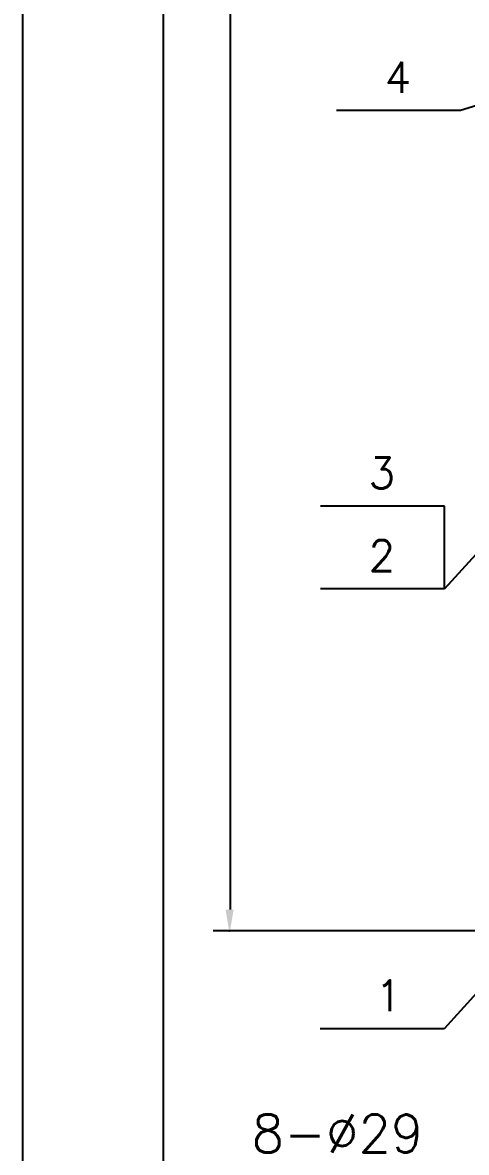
# Model space of a CAD drawing. Header units: millimetres. Extents: x 4178 to 18518, y 3515 to 11925.
# Drawn here: x 4178 to 4967, y 6344 to 8353 of the extents above; entities that cross this region are included whole.
import ezdxf

# ---------------------------------------------------------------- set-up
doc = ezdxf.new("R2010")
doc.units = ezdxf.units.MM
for name, color, linetype in [('7标注层', 4, 'Continuous'), ('CDR_TEXT', 7, 'Continuous'), ('TEXT', 2, 'Continuous'), ('图框层', 1, 'Continuous')]:
    doc.layers.add(name, color=color, linetype=linetype)
doc.styles.add('PC_TEXTSTYLE', font='txt.shx', dxfattribs={"bigfont": 'hzfs.shx'})

msp = doc.modelspace()

# ---------------------------------------------------------------- linework, layer by layer
at = {"layer": '7标注层', "ltscale": 14}
for p, q in [((4546.7, 11106.9, 0), (4546.7, 6775.4, 0)), ((5361.7, 8323.7, 0), (4956.6, 8196.6, 0)), ((4956.6, 8196.6, 0), (4736.1, 8196.6, 0)), ((5102, 7536.5, 0), (4927.8, 7346.1, 0)), ((4927.8, 7493.1, 0), (4707.3, 7493.1, 0)), ((4927.8, 7346.1, 0), (4927.8, 7493.1, 0)), ((4927.8, 7346.1, 0), (4707.3, 7346.1, 0)), ((5347.8, 7030.8, 0), (4927.6, 6563.1, 0)), ((5237.3, 6737.9, 0), (4516.7, 6737.9, 0)), ((4927.6, 6563.1, 0), (4707.1, 6563.1, 0))]:
    msp.add_line(p, q, dxfattribs=at)
at = {"layer": '7标注层', "linetype": 'ByBlock', "ltscale": 14}
msp.add_point((4545, 6737.9, 0), dxfattribs=at)
msp.add_solid([(4551.3, 6775.4, 0), (4538.8, 6775.4, 0), (4545, 6737.9, 0)], dxfattribs=at)
at = {"layer": '7标注层', "ltscale": 14}
msp.add_solid([(4540.5, 6775.4, 0), (4553, 6775.4, 0), (4546.7, 6737.9, 0)], dxfattribs=at)
at = {"layer": '图框层', "color": 3, "ltscale": 14}
msp.add_line((4177.7, 11924.6), (4177.7, 3514.6), dxfattribs=at)
at = {"layer": '图框层', "ltscale": 14}
msp.add_line((4427.7, 11824.6), (4427.7, 3614.6), dxfattribs=at)

# ---------------------------------------------------------------- texts
at = {"layer": 'CDR_TEXT', "style": 'PC_TEXTSTYLE'}
msp.add_text('8-%%c29', height=67.2, dxfattribs=at).set_placement((4585, 6343.7, 0))
at = {"layer": 'TEXT', "style": 'PC_TEXTSTYLE'}
for s, p in [('4', (4821.8, 8228.1, 0)), ('3', (4793, 7524.6, 0)), ('2', (4793, 7377.6, 0)), ('1', (4805.1, 6594.6, 0))]:
    msp.add_text(s, height=55, dxfattribs=at).set_placement(p)

doc.saveas('drawing.dxf')
